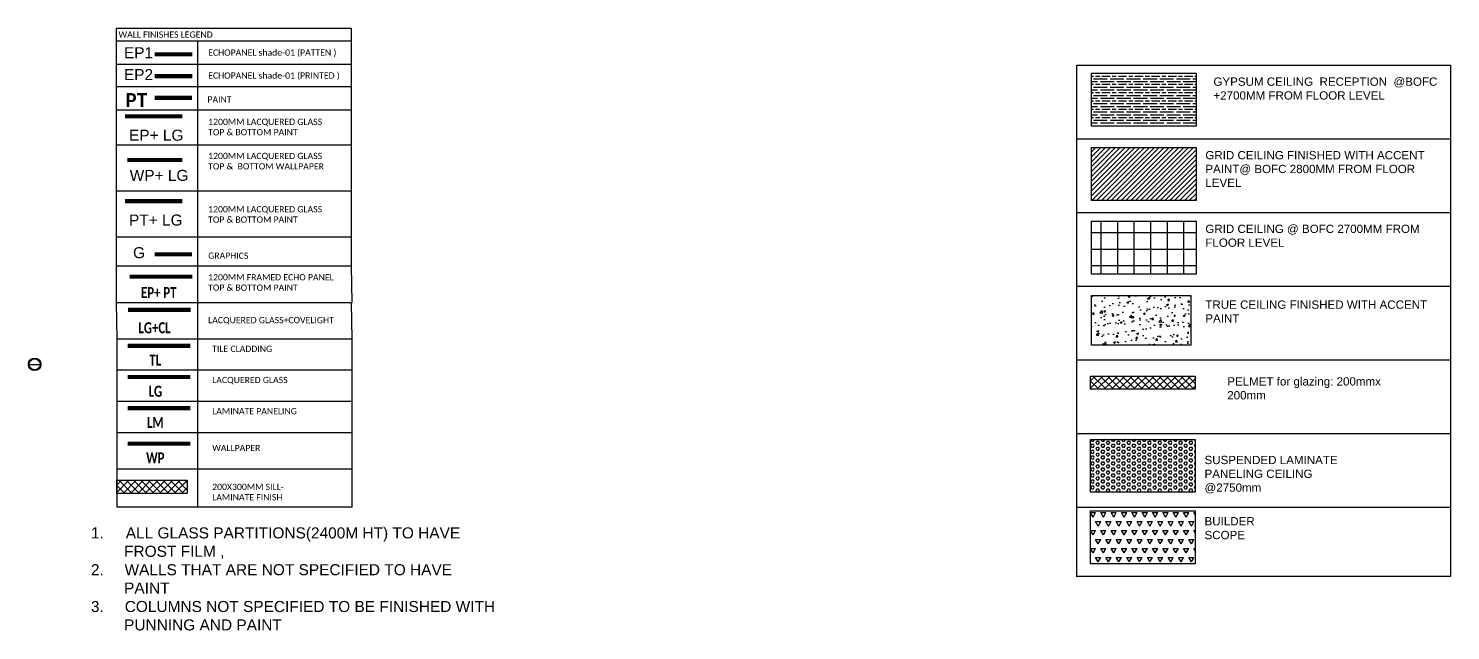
# Model space of a CAD drawing. Header units: millimetres. Extents: x 4688743 to 4806056, y -3017657 to -2960297.
# Drawn here: x 4754560 to 4806056, y -2989640 to -2967819 of the extents above; entities that cross this region are included whole.
import ezdxf
from ezdxf.lldxf.tags import DXFTag

# ---------------------------------------------------------------- set-up
doc = ezdxf.new("R2010")
doc.units = ezdxf.units.MM
doc.header["$MEASUREMENT"] = 0
for name, pattern in [('ACAD_ISO07W100', [3, 0, -3]), ('CONTINU', [0]), ('DASHED', [19.05, 12.7, -6.35]), ('DOTE', [2.42, 2, -0.2, 0.02, -0.2]), ('PHANTOM2', [1.25, 0.625, -0.125, 0.125, -0.125, 0.125, -0.125])]:
    doc.linetypes.add(name, pattern=pattern)
for name, color, linetype in [('I-ANNO-TEXT', 2, 'Continuous'), ('I-CEIL', 11, 'CONTINU'), ('I-CLNG PELMET', 20, 'Continuous'), ('I-CLNG-GRID', 31, 'Continuous'), ('I-FINISHES', 174, 'Continuous'), ('I-LEGEND-TEXT', 2, 'Continuous'), ('I-TEXT', 2, 'Continuous'), ('lighting', 7, 'Continuous')]:
    doc.layers.add(name, color=color, linetype=linetype)
doc.styles.add('ROMANS', font='arial.ttf', dxfattribs={"height": 175})
doc.styles.get("Standard").update_dxf_attribs({"font": 'arial.ttf'})
doc.styles.add('TEXTS', font='romans.shx', dxfattribs={"width": 0.75})
doc.linetypes.add('FENCELINE2', pattern='A,6.35,-2.54,[132,ltypeshp.shx,S=2.54,R=0,X=-2.54,Y=0],-2.54,25.4', length=36.83)
tags = doc.linetypes.add('GAS_LINE', pattern='A,0.5,-0.2,["GAS",Standard,S=0.1,R=0,X=-0.1,Y=-0.05],-0.25', length=0.95).pattern_tags.tags
tags[6] = DXFTag(74, 10)
doc.linetypes.add('ZIGZAG', pattern='A,0.0001,-0.2,[131,ltypeshp.shx,S=0.2,R=0,X=-0.2,Y=0],-0.4,[131,ltypeshp.shx,S=0.2,R=180,X=0.2,Y=0],-0.2', length=0.8001)
pattern_1 = [(0, (15349202.3, -3525413.5), (0, 600), []), (90, (15349202.3, -3525413.5), (-600, 4e-14), [])]
pattern_2 = [(180, (4566826.53, -3366556.87), (4e-14, 300), [500, -100]), (180, (4566926.53, -3366456.87), (4e-14, 300), [300, -75, 150, -75]), (180, (4567076.53, -3366356.87), (4e-14, 300), [500, -100])]

msp = doc.modelspace()

# ---------------------------------------------------------------- hatches: boundary and pattern name
at = {"layer": 'I-CEIL', "linetype": 'ByBlock'}
h = msp.add_hatch(dxfattribs=at)
h.set_pattern_fill('GOST_WOOD', color=256, scale=50, angle=90)
h.set_pattern_definition(pattern_2)
h.paths.add_polyline_path([(4793054, -2969443), (4796841, -2969443), (4796841, -2971358.5), (4793054, -2971358.5)])
h = msp.add_hatch(dxfattribs=at)
h.set_pattern_fill('GOST_WOOD', color=256, scale=50, angle=90)
h.set_pattern_definition(pattern_2)
h.paths.add_polyline_path([(4793054, -2969443), (4796841, -2969443), (4796841, -2971358.5), (4793054, -2971358.5)])
h = msp.add_hatch(dxfattribs=at)
h.set_pattern_fill('ANSI31', color=251, scale=999, angle=180)
h.set_pattern_definition([(225, (124400.82, 45562), (88.2999593, -88.2999593), [])])
h.paths.add_polyline_path([(4793054, -2972137.3), (4796841, -2972137.3), (4796841, -2974052.8), (4793054, -2974052.8)])
h = msp.add_hatch(dxfattribs=at)
h.set_pattern_fill('AR-CONC', color=152, scale=100, double=1)
h.set_pattern_definition([(50, (8150.96, -22646.1), (717.26018, -62.752135), [75, -825]), (355, (8151, -22646.1), (-138.75133, 752.19213), [60, -660]), (100.451444, (8210.74, -22651.3), (578.50885, 689.43999), [63.74019, -701.14211]), (46.1842, (8151, -22446.1), (1067.24133, -165.51928), [112.5, -1237.5]), (96.635635, (8239.9, -22459.9), (934.66195, 974.1186), [95.61034, -1051.71376]), (351.184164, (8151, -22446.1), (934.66195, 974.1186), [90, -990]), (21, (8250.96, -22496.1), (596.90705, -402.61889), [75, -825]), (326, (8251, -22496.1), (243.31533, 725.150045), [60, -660]), (71.451445, (8300.7, -22529.65), (840.22238, 322.53115), [63.74019, -701.14211]), (37.5, (8150.96, -22646.1), (12.159855, 332.893854), [0, -652, 0, -670, 0, -662.5]), (7.5, (8150.96, -22646.1), (263.069537, 394.411712), [0, -382, 0, -637, 0, -252.5]), (327.5, (7927.96, -22646.1), (533.822436, -22.554872), [0, -250, 0, -780, 0, -1035]), (317.5, (7827.96, -22646.1), (583.18617, 100.104982), [0, -325, 0, -518, 0, -735])])
h.paths.add_polyline_path([(4793054, -2977497.7), (4796654, -2977497.7), (4796654, -2979297.7), (4793054, -2979297.7)])
at = {"layer": 'I-CEIL'}
h = msp.add_hatch(dxfattribs=at)
h.set_pattern_fill('TRIANG', color=253, scale=1000, style=0, double=1)
h.set_pattern_definition([(60, (4566796.5, -3345035.5), (-187.5, 324.75953), [187.5, -187.5]), (120, (4566796.5, -3345035.5), (-375, 2e-07), [187.5, -187.5]), (0, (4566702.74, -3344873.12), (187.5, 324.75953), [187.5, -187.5])])
edge = h.paths.add_edge_path()
edge.add_line((4796811, -2985429.4), (4796811, -2987218.2))
edge.add_line((4796811, -2987218.2), (4793024, -2987218.2))
edge.add_line((4793024, -2987218.2), (4793024, -2985302.8))
edge.add_line((4793024, -2985302.8), (4796811, -2985302.8))
at = {"layer": 'I-CLNG PELMET'}
h = msp.add_hatch(dxfattribs=at)
h.set_pattern_fill('ANSI37', color=256, scale=1500)
h.set_pattern_definition([(45, (4566433.78, -3347455.19), (-132.58252, 132.58252), []), (135, (4566433.78, -3347455.19), (-132.58252, -132.58252), [])])
h.paths.add_polyline_path([(4793024, -2980417.9), (4796811, -2980417.9), (4796811, -2980896.8), (4793024, -2980896.8)])
h = msp.add_hatch(dxfattribs=at)
h.set_pattern_fill('ANSI37', color=256, scale=1500)
h.set_pattern_definition([(45, (4531168.74, -3351228.24), (-132.58252, 132.58252), []), (135, (4531168.74, -3351228.24), (-132.58252, -132.58252), [])])
h.paths.add_polyline_path([(4757759, -2984191), (4760312.7, -2984191), (4760312.7, -2984669.8), (4757759, -2984669.8)])
at = {"layer": 'I-CLNG-GRID'}
h = msp.add_hatch(dxfattribs=at)
h.set_pattern_fill('_USER', color=256, scale=600, double=1, pattern_type=0)
h.set_pattern_definition(pattern_1)
h.paths.add_polyline_path([(4793054, -2974807.6), (4796841, -2974807.6), (4796841, -2976723), (4793054, -2976723)])
h = msp.add_hatch(dxfattribs=at)
h.set_pattern_fill('_USER', color=256, scale=600, double=1, pattern_type=0)
h.set_pattern_definition(pattern_1)
h.paths.add_polyline_path([(4793054, -2974807.6), (4796841, -2974807.6), (4796841, -2976723), (4793054, -2976723)])
h = msp.add_hatch(dxfattribs=at)
h.set_pattern_fill('HEX', color=256, scale=500)
h.set_pattern_definition([(0, (-9e-10, -2670.23), (0, 108.2531755), [62.5, -125]), (120, (-9e-10, -2670.23), (-93.75, -54.1265877), [62.5, -125]), (60, (62.5, -2670.23), (-93.75, 54.1265877), [62.5, -125])])
edge = h.paths.add_edge_path()
edge.add_line((4796811, -2982838.9), (4796811, -2984627.7))
edge.add_line((4796811, -2984627.7), (4793024, -2984627.7))
edge.add_line((4793024, -2984627.7), (4793024, -2982712.3))
edge.add_line((4793024, -2982712.3), (4796811, -2982712.3))

# ---------------------------------------------------------------- linework, layer by layer
at = {"layer": 'I-ANNO-TEXT', "linetype": 'Continuous'}
for points in [[(4793054, -2969443), (4796841, -2969443), (4796841, -2971358.5), (4793054, -2971358.5)], [(4793054, -2972137.3), (4796841, -2972137.3), (4796841, -2974052.8), (4793054, -2974052.8)], [(4793054, -2974807.6), (4796841, -2974807.6), (4796841, -2976723), (4793054, -2976723)], [(4793054, -2977497.7), (4796654, -2977497.7), (4796654, -2979297.7), (4793054, -2979297.7)], [(4793024, -2982712.3), (4796811, -2982712.3), (4796811, -2984627.7), (4793024, -2984627.7)], [(4793024, -2985302.8), (4796811, -2985302.8), (4796811, -2987218.2), (4793024, -2987218.2)]]:
    msp.add_lwpolyline(points, close=True, dxfattribs=at)
at = {"layer": 'I-CLNG PELMET'}
for points in [[(4793024, -2980417.9), (4796811, -2980417.9), (4796811, -2980896.8), (4793024, -2980896.8)], [(4757759, -2984191), (4760312.7, -2984191), (4760312.7, -2984669.8), (4757759, -2984669.8)]]:
    msp.add_lwpolyline(points, close=True, dxfattribs=at)
at = {"layer": 'I-CLNG-GRID', "linetype": 'ByBlock'}
for p, q in [((4792527.5, -2969148), (4806056.1, -2969148)), ((4792527.5, -2987680.2), (4792527.5, -2969148)), ((4806056.1, -2969148), (4806056.1, -2987680.2)), ((4792527.5, -2971818.3), (4806056.1, -2971818.3)), ((4792527.5, -2974488.5), (4806056.1, -2974488.5)), ((4792527.5, -2977158.7), (4806056.1, -2977158.7)), ((4792527.5, -2979829), (4806056.1, -2979829)), ((4792527.5, -2982499.2), (4806056.1, -2982499.2)), ((4792527.5, -2985169.4), (4806056.1, -2985169.4)), ((4806056.1, -2987680.2), (4792497.4, -2987680.2))]:
    msp.add_line(p, q, dxfattribs=at)
at = {"layer": 'I-FINISHES', "color": 32, "linetype": 'PHANTOM2', "ltscale": 700, "const_width": 150, "elevation": 0}
for points in [[(4760489.7, -2968757.9), (4759131.1, -2968757.9)], [(4760489.7, -2969549.7), (4759131.1, -2969549.7)]]:
    msp.add_lwpolyline(points, dxfattribs=at)
at = {"layer": 'I-FINISHES', "color": 80, "linetype": 'FENCELINE2', "ltscale": 50, "const_width": 150, "elevation": 0}
msp.add_lwpolyline([(4760487, -2970333.7), (4759125.8, -2970333.7)], dxfattribs=at)
at = {"layer": 'I-FINISHES', "color": 134, "linetype": 'FENCELINE2', "ltscale": 450, "const_width": 150}
msp.add_lwpolyline([(4760134.6, -2971005.1), (4758054.8, -2971005.1)], dxfattribs=at)
at = {"layer": 'I-FINISHES', "color": 230, "linetype": 'DASHED', "ltscale": 250, "const_width": 150}
msp.add_lwpolyline([(4760138, -2972583.7), (4758140.2, -2972583.7)], dxfattribs=at)
at = {"layer": 'I-FINISHES', "color": 152, "linetype": 'ZIGZAG', "ltscale": 200, "const_width": 150}
msp.add_lwpolyline([(4760134.6, -2974079.3), (4758054.8, -2974079.3)], dxfattribs=at)
at = {"layer": 'I-FINISHES', "color": 175, "linetype": 'PHANTOM2', "ltscale": 700, "const_width": 150, "elevation": 0}
msp.add_lwpolyline([(4760487, -2976007.4), (4759125.8, -2976007.4)], dxfattribs=at)
at = {"layer": 'I-FINISHES', "color": 130, "linetype": 'DOTE', "ltscale": 250, "const_width": 150, "elevation": 0}
msp.add_lwpolyline([(4760496.7, -2976818), (4758221, -2976818)], dxfattribs=at)
at = {"layer": 'I-FINISHES', "color": 40, "linetype": 'ACAD_ISO07W100', "ltscale": 0.0009, "const_width": 150, "elevation": 0}
msp.add_lwpolyline([(4760435.8, -2978016.9), (4758165.4, -2978016.9)], dxfattribs=at)
at = {"layer": 'I-FINISHES', "color": 19, "linetype": 'GAS_LINE', "ltscale": 900, "const_width": 150, "elevation": 0}
msp.add_lwpolyline([(4760421.3, -2979319.2), (4758150.8, -2979319.2)], dxfattribs=at)
at = {"layer": 'I-FINISHES', "color": 170, "linetype": 'FENCELINE2', "ltscale": 450, "const_width": 150, "elevation": 0}
msp.add_lwpolyline([(4760421.3, -2980449), (4758150.8, -2980449)], dxfattribs=at)
at = {"layer": 'I-FINISHES', "color": 246, "linetype": 'ACAD_ISO07W100', "ltscale": 0.0009, "const_width": 150, "elevation": 0}
msp.add_lwpolyline([(4760421.3, -2981578.9), (4758150.8, -2981578.9)], dxfattribs=at)
at = {"layer": 'I-FINISHES', "color": 114, "linetype": 'ACAD_ISO07W100', "ltscale": 0.0009, "const_width": 150, "elevation": 0}
msp.add_lwpolyline([(4760421.3, -2982864.8), (4758150.8, -2982864.8)], dxfattribs=at)
at = {"layer": 'I-TEXT'}
for p, q in [((4757731.8, -2967819.1), (4757731.8, -2977755.1)), ((4757731.8, -2969108.9), (4766255.6, -2969108.9)), ((4766255.6, -2973713.4), (4766255.6, -2973713.4)), ((4757759.2, -2979076.9), (4757759.2, -2985173.3)), ((4766283, -2985173.3), (4766283, -2979076.9)), ((4757759.2, -2982466.5), (4766283, -2982466.5))]:
    msp.add_line(p, q, dxfattribs=at)
for points in [[(4766255.6, -2967819.1), (4757731.8, -2967819.1)], [(4766255.6, -2976433.3), (4766255.6, -2967819.1)], [(4766255.6, -2968276.2), (4757731.8, -2968276.2)], [(4760682.5, -2968276.2), (4760682.5, -2985173.3)], [(4766255.6, -2969941.5), (4757731.8, -2969941.5)], [(4766255.6, -2970775.4), (4757731.8, -2970775.4)], [(4766255.6, -2972045.6), (4757731.8, -2972045.6)], [(4766255.6, -2973713.4), (4757731.8, -2973713.4)], [(4766255.6, -2975381.2), (4757731.8, -2975381.2)], [(4757731.8, -2977755.1), (4766283, -2977755.1), (4766255.6, -2976433.3), (4757731.8, -2976433.3)], [(4757731.8, -2977755.1), (4757759.2, -2979076.9)], [(4766283, -2979076.9), (4766255.6, -2977755.1)], [(4766283, -2979076.9), (4757759.2, -2979076.9)], [(4766283, -2980206.8), (4757759.2, -2980206.8)], [(4766283, -2981336.6), (4757759.2, -2981336.6)], [(4766283, -2983789.9), (4757759.2, -2983789.9)], [(4766283, -2985173.3), (4757759.2, -2985173.3)]]:
    msp.add_lwpolyline(points, dxfattribs=at)
at = {"layer": 'lighting'}
msp.add_line((4754560.2, -2979992.8), (4755010.2, -2979992.8), dxfattribs=at)
for radius in [225, 200]:
    msp.add_circle((4754785.2, -2979992.8), radius, dxfattribs=at)

# ---------------------------------------------------------------- texts
at = {"layer": 'I-ANNO-TEXT', "char_height": 300, "attachment_point": 1, "style": 'ROMANS'}
for s, insert, width in [('GYPSUM CEILING  RECEPTION  @BOFC +2700MM FROM FLOOR LEVEL ', (4797469.4, -2969597.5), 8403.594), ('GRID CEILING FINISHED WITH ACCENT PAINT@ BOFC 2800MM FROM FLOOR LEVEL', (4797176.7, -2972262.1), 8403.594), ('{\\W1;GRID CEILING @ BOFC 2700MM FROM FLOOR LEVEL}', (4797176.7, -2974932.3), 8403.594), ('TRUE CEILING FINISHED WITH ACCENT PAINT', (4797176.7, -2977678.1), 8403.594), ('{\\W1;PELMET for glazing: 200mmx 200mm}', (4797969.2, -2980460.3), 5787.72), ('SUSPENDED LAMINATE PANELING CEILING\\P@2750mm', (4797146.7, -2983307.6), 6527.829), ('{\\W1;BUILDER SCOPE}', (4797146.7, -2985527.7), 2772.372)]:
    msp.add_mtext(s, dxfattribs=dict(at, insert=insert, width=width))
at = {"layer": 'I-FINISHES', "color": 32, "linetype": 'PHANTOM2', "ltscale": 700, "char_height": 400, "attachment_point": 1, "style": 'ROMANS'}
for s, insert, width in [('EP1', (4758017.8, -2968499, 0), 628.939), ('EP2', (4758017.8, -2969290.8, 0), 819.882)]:
    msp.add_mtext(s, dxfattribs=dict(at, insert=insert, width=width))
at = {"layer": 'I-FINISHES', "color": 80, "linetype": 'FENCELINE2', "ltscale": 50, "insert": (4758464.6, -2970163.6, 0), "char_height": 500.551, "width": 713.708, "attachment_point": 2, "style": 'ROMANS'}
msp.add_mtext('{\\fCorbel|b1|i0|c0|p34;PT}', dxfattribs=at)
at = {"layer": 'I-FINISHES', "color": 134, "linetype": 'FENCELINE2', "ltscale": 50, "insert": (4758201.6, -2971488.1, 0), "char_height": 400, "width": 2105.222, "attachment_point": 1, "style": 'ROMANS'}
msp.add_mtext('EP+ LG', dxfattribs=at)
at = {"layer": 'I-FINISHES', "color": 230, "linetype": 'DASHED', "ltscale": 250, "insert": (4758227, -2972944.9), "char_height": 400, "width": 2841.278, "attachment_point": 1, "style": 'ROMANS'}
msp.add_mtext('WP+ LG', dxfattribs=at)
at = {"layer": 'I-FINISHES', "color": 152, "linetype": 'ZIGZAG', "ltscale": 200, "insert": (4758201.6, -2974562.3, 0), "char_height": 400, "width": 2105.222, "attachment_point": 1, "style": 'ROMANS'}
msp.add_mtext('PT+ LG', dxfattribs=at)
at = {"layer": 'I-FINISHES', "color": 175, "linetype": 'PHANTOM2', "ltscale": 700, "insert": (4758347.1, -2975745.5), "char_height": 400, "width": 1760.201, "attachment_point": 1, "style": 'ROMANS'}
msp.add_mtext('G', dxfattribs=at)
at = {"layer": 'I-FINISHES', "color": 130, "linetype": 'DOTE', "ltscale": 250, "insert": (4759279.7, -2977191.4, 0), "char_height": 400, "width": 3810.91, "attachment_point": 2, "style": 'TEXTS'}
msp.add_mtext('{\\fCorbel|b1|i0|c0|p34;EP+ PT}', dxfattribs=at)
at = {"layer": 'I-FINISHES', "color": 40, "linetype": 'ACAD_ISO07W100', "ltscale": 0.0009, "insert": (4759125.2, -2978465.8, 0), "char_height": 400, "width": 1006.137, "attachment_point": 2, "style": 'TEXTS'}
msp.add_mtext('{\\fCorbel|b1|i0|c0|p34;LG+CL}', dxfattribs=at)
at = {"layer": 'I-FINISHES', "color": 19, "linetype": 'GAS_LINE', "ltscale": 900, "insert": (4759154.4, -2979637.2, 0), "char_height": 400, "width": 1006.137, "attachment_point": 2, "style": 'TEXTS'}
msp.add_mtext('{\\fCorbel|b1|i0|c0|p34;TL}', dxfattribs=at)
at = {"layer": 'I-FINISHES', "color": 170, "linetype": 'FENCELINE2', "ltscale": 450, "insert": (4759154.4, -2980767.1, 0), "char_height": 400, "width": 1006.137, "attachment_point": 2, "style": 'TEXTS'}
msp.add_mtext('{\\fCorbel|b1|i0|c0|p34;LG}', dxfattribs=at)
at = {"layer": 'I-FINISHES', "color": 246, "linetype": 'ACAD_ISO07W100', "ltscale": 0.0009, "insert": (4759154.4, -2981896.9, 0), "char_height": 400, "width": 1006.137, "attachment_point": 2, "style": 'TEXTS'}
msp.add_mtext('{\\fCorbel|b1|i0|c0|p34;LM}', dxfattribs=at)
at = {"layer": 'I-FINISHES', "color": 114, "linetype": 'ACAD_ISO07W100', "ltscale": 0.0009, "insert": (4759154.4, -2983182.8, 0), "char_height": 400, "width": 1006.137, "attachment_point": 2, "style": 'TEXTS'}
msp.add_mtext('{\\fCorbel|b1|i0|c0|p34;WP}', dxfattribs=at)
at = {"layer": 'I-LEGEND-TEXT', "linetype": 'Continuous', "ltscale": 300, "insert": (4756423.9, -2985899.9), "char_height": 400, "width": 15125.121, "attachment_point": 1, "style": 'ROMANS'}
msp.add_mtext('{\\W2.576449; }1.{\\W5.119507; }ALL GLASS PARTITIONS(2400M HT) TO HAVE \\P{\\W5.1529;  }FROST FILM , \\P{\\W2.576449; }2.{\\W4.83304; }WALLS THAT ARE NOT SPECIFIED TO HAVE  \\P{\\W5.1529;  }PAINT\\P{\\W2.576449; }3.{\\W4.878734; }COLUMNS NOT SPECIFIED TO BE FINISHED WITH \\P{\\W5.1529;  }PUNNING AND PAINT', dxfattribs=at)
at = {"layer": 'I-TEXT', "char_height": 225.919, "attachment_point": 1}
for s, insert, width in [('{\\fCalibri|b0|i0|c0|p34;WALL FINISHES LEGEND}', (4757820.4, -2967929.8, 0), 8085.647), ('{\\fCalibri|b0|i0|c0|p34;ECHOPANEL shade-01 (PATTEN )}', (4761069.7, -2968580.8, 0), 4743.093), ('{\\fCalibri|b0|i0|c0|p34;ECHOPANEL shade-01 (PRINTED )}', (4761069.7, -2969413.4, 0), 5239.546), ('{\\fCalibri|b0|i0|c0|p34;PAINT}', (4761042.5, -2970281.4, 0), 3864.611), ('{\\fCalibri|b0|i0|c0|p34;1200MM LACQUERED GLASS TOP & BOTTOM PAINT}', (4761068.3, -2971090.4, 0), 4492.306), ('{\\fCalibri|b0|i0|c0|p34;1200MM LACQUERED GLASS TOP &  BOTTOM WALLPAPER}', (4761068.3, -2972327.5, 0), 4492.306), ('{\\fCalibri|b0|i0|c0|p34;1200MM LACQUERED GLASS TOP & BOTTOM PAINT}', (4761068.3, -2974257.5, 0), 4492.306), ('{\\fCalibri|b0|i0|c0|p34;GRAPHICS }', (4761068.3, -2975940.7, 0), 4492.306), ('{\\fCalibri|b0|i0|c0|p34;1200MM FRAMED ECHO PANEL\\PTOP & BOTTOM PAINT}', (4761068.3, -2976723, 0), 5187.271), ('{\\fCalibri|b0|i0|c0|p34;LACQUERED GLASS+COVELIGHT}', (4761068.3, -2978275.4, 0), 5187.271), ('{\\fCalibri|b0|i0|c0|p34;TILE CLADDING}', (4761214.2, -2979315.9, 0), 5187.271), ('{\\fCalibri|b0|i0|c0|p34;LACQUERED GLASS}', (4761214.2, -2980445.8, 0), 5187.271), ('{\\fCalibri|b0|i0|c0|p34;LAMINATE PANELING }', (4761214.2, -2981575.6, 0), 5187.271), ('{\\fCalibri|b0|i0|c0|p34;WALLPAPER}', (4761214.2, -2982910.5, 0), 5187.271), ('{\\fCalibri|b0|i0|c0|p34;200X300MM SILL-\\PLAMINATE FINISH}', (4761214.2, -2984319.5, 0), 5187.271)]:
    msp.add_mtext(s, dxfattribs=dict(at, insert=insert, width=width))

doc.saveas('drawing.dxf')
